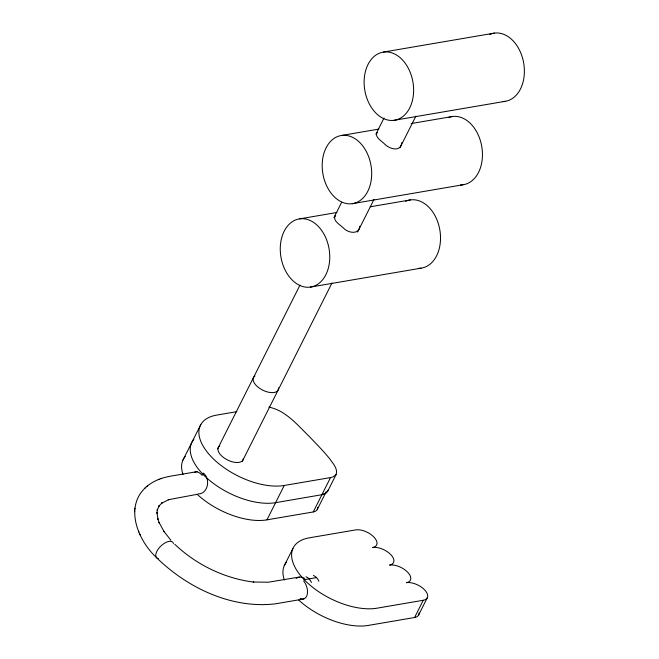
<?xml version="1.0" encoding="UTF-8"?>
<svg xmlns="http://www.w3.org/2000/svg" width="659" height="659" viewBox="0 0 659 659"><rect width="100%" height="100%" fill="white"/><g stroke="black" fill="none" stroke-linecap="round" stroke-linejoin="round"><path stroke-width="0.99" d="M401.718 142.616L401.661 143.571M359.789 226.259C359.303 234.999 348.076 232.965 343.759 228.335C340.794 225.057 332.433 221.004 335.143 215.93M156.397 557.481C138.201 540.602 124.073 507.257 145.672 487.479M134.815 509.135L134.889 508.204M134.609 511.746L134.683 510.832M401.586 144.033C399.568 152.278 389.098 148.596 384.872 144.313C382.294 141.331 373.744 136.825 377.335 132.377M321.897 494.752L326.287 493.08L328.009 490.189M327.457 491.779L336.098 474.587C338.182 468.623 332.729 463.269 329.648 458.713C323.297 450.863 316.155 443.713 309.195 436.415C297.382 424.956 285.817 410.565 268.88 407.097M182.905 460.171L200.855 424.487M202.848 474.101L203.433 474.043M217.61 448.894L299.977 285.141M333.907 217.659L341.642 202.28M375.844 134.263L384.024 117.977M242.281 461.366L332.004 282.966M357.615 232.034L373.983 199.463M400.005 147.723L415.92 116.066M197.37 494.472A55.941 28.559 26.7 0 0 266.961 519.852L284.251 485.477L330.538 477.569L333.092 476.894L336.098 474.587M284.251 565.735L292.917 548.51M266.961 519.852L313.247 511.944L330.538 477.569M317.21 509.596L325.875 492.364M423.259 600.275L376.973 608.191A55.941 28.559 26.7 0 1 304.194 579.673L304.194 579.673A55.941 28.559 26.7 0 1 309.409 537.81L355.695 529.902A13.987 7.142 26.7 0 1 373.867 537.003A13.987 7.142 26.7 0 1 372.64 547.489A13.987 7.142 26.7 0 1 390.787 554.623A13.987 7.142 26.7 0 1 389.535 565.076A13.987 7.142 26.7 0 1 407.674 572.218A13.987 7.142 26.7 0 1 406.422 582.671A13.987 7.142 26.7 0 1 424.585 589.838A13.987 7.142 26.7 0 1 423.259 600.275L414.593 617.508L368.307 625.424A55.941 28.559 26.7 0 1 298.716 600.036M418.556 615.168L427.221 597.935M146.916 486.391C153.621 480.699 162.163 477.618 170.739 476.144L197.173 471.622M144.972 488.088L147.6 485.782M335.266 215.855L335.686 215.641M158.317 479.595L159.165 479.282M160.845 478.665L161.669 478.36M383.554 52.053L494.324 33.115M394.181 120.3A34.532 24.416 80.3 0 0 407.155 66.172A34.532 24.416 80.3 0 0 365.275 72.062A34.532 24.416 80.3 0 0 394.181 120.3L504.951 101.362M341.626 135.457L378.884 129.082M411.101 123.571L452.387 116.519M352.252 203.697A34.54 24.416 80.3 0 0 365.226 149.577A34.54 24.416 80.3 0 0 323.338 155.458A34.54 24.416 80.3 0 0 352.252 203.697L463.013 184.767M299.697 218.854L336.955 212.486M370.177 206.802L410.458 199.916M310.323 287.102A34.54 24.416 80.3 0 0 323.297 232.973A34.54 24.416 80.3 0 0 281.409 238.855A34.54 24.416 80.3 0 0 310.323 287.102L421.085 268.164M236.812 411.661L216.687 415.104A55.941 28.559 26.7 0 0 211.473 456.959A55.941 28.559 26.7 0 0 284.251 485.477M197.016 494.341L168.267 499.736L169.099 499.44L161.439 503.369L162.13 502.759L158.728 506.31L159.256 505.585L157.221 510.165L157.394 509.267L156.9 513.262L156.974 512.348L157.954 519.292L157.699 518.435L159.338 523.098L158.984 522.315L164.124 531.739L163.72 531.121L170.879 540.24M299.425 577.037L268.378 582.21L253.171 582.021L253.756 582.086C224.315 578.437 196.234 564.664 174.759 544.276M304.17 579.714L316.493 577.605M303.84 598.973L275.52 603.817C231.721 609.056 187.634 587.976 156.784 557.893M138.522 531.286L138.868 532.06M139.84 534.21L140.186 534.96M193.903 439.281A55.941 28.559 26.7 0 0 211.918 482.273A55.941 28.559 26.7 0 0 275.61 502.669L321.913 494.711A13.987 7.142 26.7 0 0 326.172 491.688M194.479 472.305A11.178 6.598 70.4 0 1 202.206 475.427M203.334 473.055A11.178 8.781 -89.5 0 1 207.198 486.111A11.178 8.781 -89.5 0 1 198.038 493.83M243.41 458.491A13.823 7.051 26.7 0 1 226.885 459.652A13.823 7.051 26.7 0 1 219.851 445.863M419.042 612.961A13.987 7.142 26.7 0 1 414.593 617.508M284.367 579.994A55.941 28.559 26.7 0 1 286.607 562.036M303.626 580.909A11.17 6.598 70.4 0 1 307.3 594.196A11.17 6.598 70.4 0 1 300.158 598.372M296.146 578.429A11.17 8.872 -86.7 0 1 304.746 578.47M305.965 576.757A11.187 7.908 80.3 0 1 311.443 582.465M313.387 575.488A11.187 7.908 80.3 0 1 318.865 581.197M489.48 34.54A34.532 24.416 80.3 0 1 523.51 62.094A34.532 24.416 80.3 0 1 502.422 101.527M448.326 117.599A34.54 24.416 80.3 0 1 481.688 146.076A34.54 24.416 80.3 0 1 460.493 184.932M405.614 201.333A34.54 24.416 80.3 0 1 439.652 228.895A34.54 24.416 80.3 0 1 418.556 268.328M317.696 507.397A13.987 7.142 26.7 0 1 313.247 511.944M183.021 474.431A55.941 28.559 26.7 0 1 185.261 456.473M158.366 558.601A11.187 5.478 -43.8 0 1 160.549 546.352A11.187 5.478 -43.8 0 1 173.449 543.518M278.543 387.822A13.823 7.051 26.7 0 1 262.661 390.112A13.823 7.051 26.7 0 1 254.992 375.992"/></g></svg>
